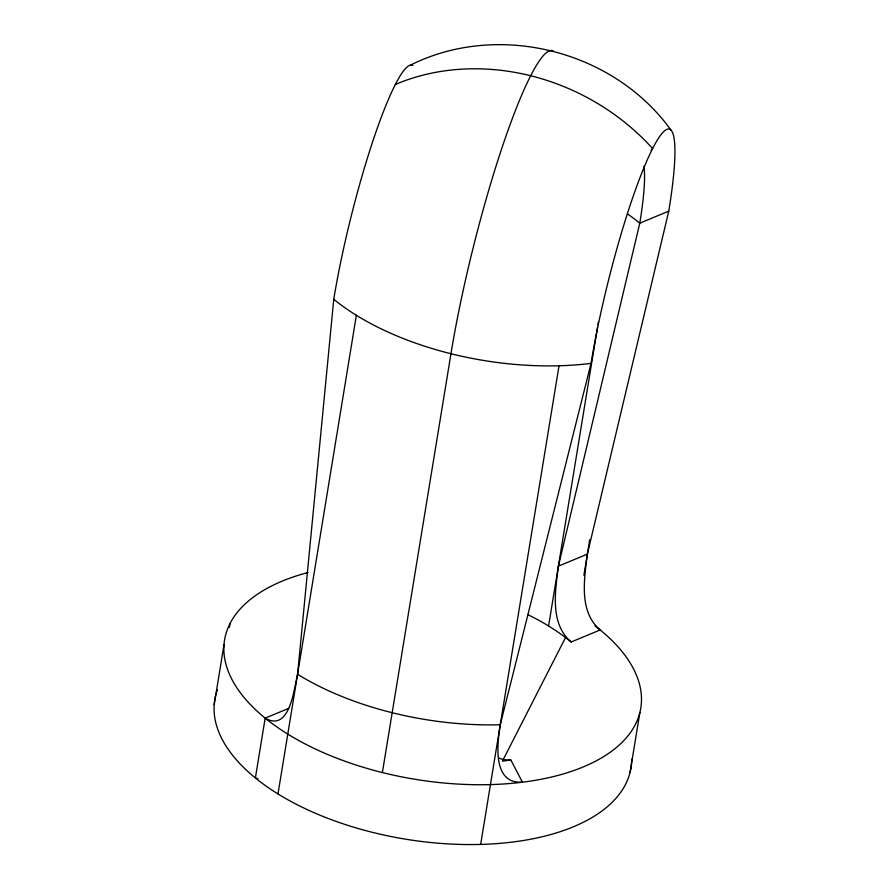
<?xml version="1.0" encoding="UTF-8"?>
<svg xmlns="http://www.w3.org/2000/svg" width="889" height="889" viewBox="0 0 889 889"><rect width="100%" height="100%" fill="white"/><g stroke="black" fill="none" stroke-linecap="round" stroke-linejoin="round"><path stroke-width="1.33" d="M257.977 778.608L255.376 777.953L265.166 718.123C289.903 732.625 294.003 688.653 297.582 674.284L333.753 299.304A162.954 22.469 -76 0 1 374.102 137.406A162.954 22.469 -76 0 1 412.896 65.442M395.338 84.488A210.882 179.545 27 0 1 652.615 148.563A162.954 22.469 -76 0 0 591.041 363.379L500.251 724.757C497.284 743.837 492.106 784.165 522.454 782.209L510.897 760.095L503.552 759.717L498.462 757.873M643.825 166.299A126.427 17.436 -76 0 1 639.791 223.161L558.392 566.16C555.336 590.996 549.558 623.622 571.205 641.98L600.186 629.968C578.528 611.61 584.317 578.983 587.362 554.147L668.761 211.149A162.954 22.469 -76 0 0 652.615 148.563L651.026 150.185M224.006 644.714L214.205 704.544M229.395 627.312L230.007 623.567M277.979 793.944L356.367 315.295M382.381 772.552L450.967 353.733A210.882 29.081 -76 0 1 503.185 144.218A210.882 29.081 -76 0 1 553.38 51.084M480.66 844.428L559.037 365.768M571.205 641.98A210.804 106.669 9.3 0 0 548.591 625.989L597.508 327.274M597.941 324.629L598.375 321.996M583.895 575.339L589.74 539.623M630.09 772.285L639.891 712.445M502.485 761.028L565.537 637.546M410.651 65.019C498.707 21.125 613.988 50.562 671.162 130.35M668.761 211.149L639.791 223.161A210.882 106.713 9.3 0 0 627.578 213.993M558.392 566.16L587.362 554.147M265.166 718.123L288.714 708.366M527.566 614.577A168.699 85.366 9.3 0 1 548.591 625.989M594.897 625.823A210.882 106.713 9.3 0 1 561.904 774.33A210.882 106.713 9.3 0 1 266.878 719.501A210.882 106.713 9.3 0 1 308.038 572.505M500.251 724.757A210.882 106.713 9.3 0 1 297.582 674.284M591.041 363.379A210.882 106.713 9.3 0 1 333.753 299.304M510.897 760.095A210.804 106.669 9.3 0 1 503.085 760.973M631.701 759.106A210.882 106.713 9.3 0 1 404.073 838.927A210.882 106.713 9.3 0 1 217.449 689.664"/></g></svg>
